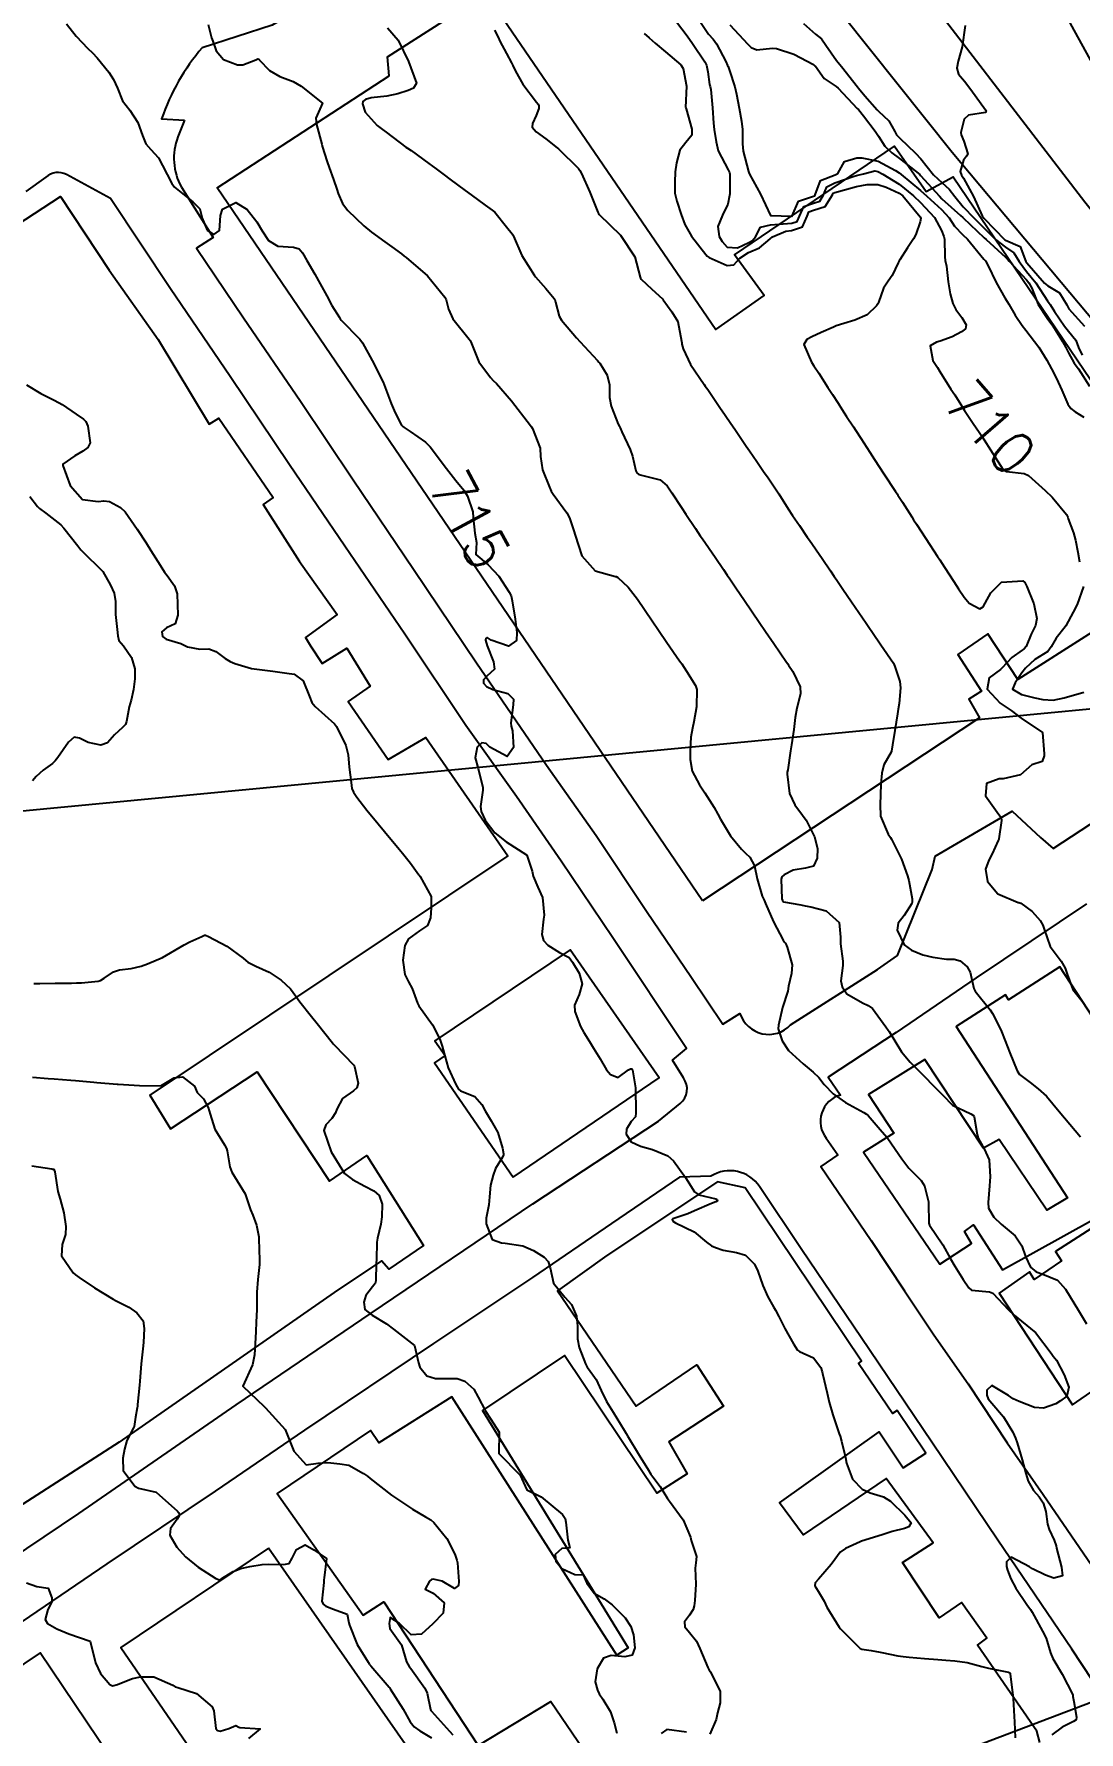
# Model space of a CAD drawing. Header units: metres. Extents: x 292545 to 299085, y 7450245 to 7463078.
# Drawn here: x 297988.4 to 298086, y 7451739.2 to 7451897.9 of the extents above; entities that cross this region are included whole.
import ezdxf
from ezdxf.enums import TextEntityAlignment as Align

# ---------------------------------------------------------------- set-up
doc = ezdxf.new("R2010")
doc.units = ezdxf.units.M
doc.linetypes.add('CONTINUO', pattern=[0])
for name, color, linetype in [('Cotas', 45, 'Continuous'), ('Curvas de Nivel 1m', 11, 'Continuous'), ('Curvas de Nivel 5m', 15, 'Continuous'), ('Edificações', 30, 'Continuous'), ('TEXTO', 45, 'Continuous'), ('Vias Primárias', 230, 'Continuous')]:
    doc.layers.add(name, color=color, linetype=linetype)
doc.styles.add('Style-STANDARD', font='STANDARD.shx')

msp = doc.modelspace()

# ---------------------------------------------------------------- linework, layer by layer
at = {"layer": 'Curvas de Nivel 1m', "flags": 128}
for points, elevation in [([(298004.65, 7451898.8), (298004.94, 7451897.56), (298005.06, 7451897.23), (298005.38, 7451896.35), (298006.07, 7451895.54), (298007.37, 7451895.02), (298007.87, 7451895.02), (298009.08, 7451895.51), (298009.28, 7451895.6), (298009.36, 7451895.56), (298009.42, 7451895.51), (298010.37, 7451894.51), (298011.35, 7451893.93), (298012.57, 7451893.47), (298013.34, 7451893.05), (298015.32, 7451891.44), (298014.71, 7451890.04), (298014.77, 7451889.45), (298015.27, 7451887.61), (298015.3, 7451887.47), (298015.31, 7451887.44), (298015.77, 7451885.95), (298015.96, 7451885.43), (298016.36, 7451884.3), (298016.66, 7451883.42), (298016.8, 7451883), (298017.21, 7451882.06), (298017.68, 7451881.41), (298019.18, 7451879.97), (298019.9, 7451879.38), (298021.16, 7451878.47), (298021.81, 7451878.01), (298022.72, 7451877.35), (298022.97, 7451877.16), (298023.15, 7451877.02), (298025.13, 7451875.32), (298026.76, 7451873.3), (298026.88, 7451873.07), (298027.09, 7451872.19), (298027.5, 7451871.29), (298029.05, 7451869.38), (298029.13, 7451869.27), (298029.18, 7451869.14), (298029.93, 7451867.26), (298031.02, 7451865.79), (298031.29, 7451865.52), (298031.58, 7451865.24), (298032.99, 7451863.61), (298033.31, 7451863.22), (298034.47, 7451861.71), (298034.86, 7451861.2), (298034.96, 7451861.03), (298035.66, 7451859.19), (298035.71, 7451858.41), (298035.88, 7451857.19), (298036.53, 7451855.55), (298036.7, 7451855.18), (298036.89, 7451854.91), (298038.17, 7451853.16), (298038.4, 7451852.7), (298038.85, 7451851.37), (298038.91, 7451851.15), (298038.93, 7451851.06), (298039.57, 7451849.14), (298040.8, 7451847.75), (298042.7, 7451847.21), (298042.79, 7451847.19), (298042.92, 7451847.11), (298043.89, 7451846.2), (298044.77, 7451845.08), (298046.14, 7451843.07), (298046.73, 7451842.2), (298047.52, 7451841.05), (298048.71, 7451839.33), (298048.82, 7451839.16), (298048.9, 7451839.04), (298049.36, 7451838.36), (298050.2, 7451837.02), (298050.31, 7451836.65), (298050.28, 7451835.02), (298050.03, 7451833.62), (298049.9, 7451833.02), (298049.77, 7451832.18), (298049.7, 7451831.02), (298049.68, 7451830.11), (298049.87, 7451829.02), (298050.56, 7451827.74), (298051.07, 7451827), (298051.93, 7451825.61), (298052.29, 7451824.99), (298052.53, 7451824.53), (298053.46, 7451822.98), (298054.49, 7451821.73), (298054.86, 7451821.34), (298055.26, 7451820.96), (298055.7, 7451820.17), (298055.95, 7451818.95), (298056.44, 7451817.32), (298056.6, 7451816.94), (298056.73, 7451816.64), (298057.48, 7451814.93), (298058.4, 7451813.2), (298058.51, 7451813.04), (298058.6, 7451812.92), (298058.75, 7451812.55), (298059.24, 7451810.91), (298059.18, 7451810.09), (298058.9, 7451808.91), (298058.81, 7451808.44), (298058.31, 7451806.92), (298057.94, 7451805.28), (298057.91, 7451804.92), (298058.28, 7451803.8), (298058.89, 7451802.91), (298060.25, 7451801.65), (298061.2, 7451800.89), (298061.73, 7451800.37), (298062.23, 7451799.74), (298063.05, 7451798.86), (298064.21, 7451798.03), (298065.93, 7451797.1), (298066.19, 7451796.94), (298066.34, 7451796.82), (298067.45, 7451795.53), (298068.07, 7451794.8), (298068.12, 7451794.75), (298068.17, 7451794.68), (298069.47, 7451792.79), (298070.14, 7451791.92), (298071.29, 7451790.76), (298071.61, 7451790.25), (298071.97, 7451788.75), (298071.98, 7451788.63), (298072, 7451786.75), (298072.08, 7451786.57), (298073.31, 7451784.74), (298074.04, 7451783.44), (298074.45, 7451782.73), (298075.22, 7451781.51), (298075.74, 7451780.71), (298076, 7451780.5), (298077.67, 7451780.35), (298078, 7451780.21), (298079.45, 7451778.67), (298079.98, 7451778.15), (298081.84, 7451776.64), (298081.96, 7451776.53), (298083.43, 7451774.62), (298083.64, 7451774.33), (298083.93, 7451773.95), (298084.64, 7451772.6), (298085.08, 7451771.42), (298084.89, 7451770.6), (298084.32, 7451770.16), (298083.88, 7451769.87), (298082.71, 7451769.46), (298081.87, 7451769.55), (298080.44, 7451770.09), (298079.88, 7451770.34), (298079.44, 7451770.66), (298077.9, 7451771.59), (298077.43, 7451771.15), (298077.42, 7451770.69), (298077.54, 7451770.35), (298077.88, 7451769.94), (298078.98, 7451768.67), (298079.85, 7451767.24), (298080.12, 7451766.66), (298080.26, 7451766.23), (298080.72, 7451764.65), (298081.07, 7451763.37), (298081.3, 7451762.64), (298081.78, 7451761.79), (298082.32, 7451761.18), (298082.7, 7451760.63), (298082.94, 7451759.81), (298083.11, 7451758.62), (298083.25, 7451758.13), (298083.73, 7451757.14), (298083.9, 7451756.61), (298083.95, 7451756.38), (298084.41, 7451754.6), (298084.5, 7451753.79), (298083.68, 7451753.57), (298082.92, 7451753.86), (298081.69, 7451754.47), (298081.4, 7451754.64), (298079.71, 7451755.54), (298079.25, 7451755.11), (298079.27, 7451754.67), (298079.36, 7451754.34), (298079.68, 7451753.52), (298080.14, 7451752.66), (298081.18, 7451751.12), (298081.52, 7451750.64), (298081.65, 7451750.41), (298082.64, 7451748.62), (298082.97, 7451747.98), (298083.38, 7451746.61), (298083.59, 7451746.06), (298084.48, 7451744.6), (298085.46, 7451742.69), (298085.47, 7451742.59), (298085.48, 7451742.52), (298085.55, 7451742.07), (298085.8, 7451740.59), (298085.77, 7451740.35), (298085.53, 7451740.19), (298084.47, 7451739.65), (298083.51, 7451738.94)], 714), ([(298021.4, 7451898.5), (298022.39, 7451897.35), (298023.36, 7451895.34), (298024.1, 7451893.33), (298023.83, 7451892.85), (298023.34, 7451892.63), (298022.37, 7451892.32), (298021.33, 7451892.11), (298019.87, 7451891.93), (298019.33, 7451891.78), (298019.11, 7451891.61), (298019.06, 7451891.39), (298019.31, 7451890.6), (298020.43, 7451889.37), (298020.92, 7451889), (298021.29, 7451888.73), (298023.13, 7451887.34), (298023.27, 7451887.24), (298023.6, 7451887.01), (298025.25, 7451885.82), (298025.95, 7451885.31), (298026.69, 7451884.75), (298027.23, 7451884.34), (298028.66, 7451883.28), (298029.22, 7451882.87), (298030.54, 7451881.92), (298031.2, 7451881.45), (298031.32, 7451881.36), (298031.43, 7451881.25), (298032.54, 7451879.88), (298033.06, 7451879.22), (298033.11, 7451879.15), (298033.17, 7451879), (298033.97, 7451877.21), (298035.13, 7451875.34), (298035.24, 7451875.2), (298036.19, 7451874.12), (298036.99, 7451873.18), (298037.03, 7451873.11), (298037.1, 7451872.85), (298037.46, 7451871.55), (298037.66, 7451871.17), (298039.06, 7451869.52), (298039.4, 7451869.15), (298041.04, 7451867.39), (298041.16, 7451867.25), (298041.26, 7451867.13), (298041.93, 7451866.03), (298042.14, 7451865.11), (298042.16, 7451863.95), (298042.3, 7451863.12), (298042.97, 7451861.44), (298043.09, 7451861.23), (298043.16, 7451861.11), (298043.32, 7451860.74), (298044.08, 7451859.09), (298044.3, 7451858.46), (298044.63, 7451857.08), (298044.71, 7451856.88), (298044.91, 7451856.73), (298045.38, 7451856.6), (298046.9, 7451856.24), (298047.54, 7451855.69), (298047.98, 7451855.04), (298048.87, 7451853.65), (298049.28, 7451853.03), (298050.18, 7451851.68), (298050.64, 7451851.01), (298050.84, 7451850.72), (298052.02, 7451849), (298052.8, 7451847.85), (298053.15, 7451847.34), (298053.4, 7451846.98), (298053.96, 7451846.15), (298054.77, 7451844.96), (298056.14, 7451842.95), (298056.73, 7451842.08), (298057.52, 7451840.93), (298058.71, 7451839.21), (298058.82, 7451839.04), (298058.9, 7451838.92), (298059.28, 7451838.33), (298059.98, 7451836.9), (298060.01, 7451836.24), (298059.68, 7451834.9), (298059.52, 7451834.03), (298059.37, 7451832.91), (298059.17, 7451831.47), (298059.08, 7451830.91), (298058.81, 7451829.14), (298058.77, 7451828.92), (298058.77, 7451828.73), (298058.99, 7451826.91), (298059.48, 7451825.85), (298060.21, 7451824.89), (298060.53, 7451824.44), (298061.31, 7451822.88), (298061.6, 7451821.77), (298061.58, 7451820.88), (298061.21, 7451820.14), (298060.47, 7451819.94), (298059.32, 7451819.76), (298058.47, 7451819.33), (298058.25, 7451819.14), (298058.19, 7451818.92), (298058.27, 7451817.09), (298058.32, 7451816.92), (298058.43, 7451816.81), (298060.05, 7451816.51), (298060.43, 7451816.43), (298060.98, 7451816.33), (298062.42, 7451815.95), (298063.62, 7451814.86), (298063.76, 7451813.49), (298063.76, 7451812.86), (298063.96, 7451811.26), (298063.95, 7451810.85), (298063.78, 7451809.42), (298063.91, 7451808.85), (298064.33, 7451808.2), (298065.8, 7451807.35), (298066.32, 7451807.12), (298066.75, 7451806.82), (298067.99, 7451805.11), (298068.21, 7451804.8), (298068.29, 7451804.67), (298069.46, 7451802.79), (298070.26, 7451801.82), (298071.33, 7451800.76), (298071.78, 7451800.3), (298072.23, 7451799.83), (298073.3, 7451798.74), (298074.21, 7451797.78), (298075.92, 7451796.99), (298076.19, 7451796.83), (298076.25, 7451796.71), (298076.53, 7451795.05), (298076.63, 7451794.7), (298077.18, 7451793.72), (298077.64, 7451792.69), (298077.74, 7451791.08), (298077.71, 7451790.69), (298077.68, 7451790.25), (298077.55, 7451788.69), (298077.59, 7451788.18), (298078.08, 7451787.31), (298078.77, 7451786.67), (298080.06, 7451785.58), (298080.7, 7451784.65), (298081.04, 7451783.65), (298081.5, 7451782.65), (298082.03, 7451782.21), (298082.66, 7451781.99), (298084.02, 7451781.44), (298084.78, 7451780.6), (298085.98, 7451778.59), (298086.75, 7451777.36)], 713), ([(298031.4, 7451898.28), (298031.75, 7451897.6), (298031.91, 7451897.24), (298032.53, 7451896.08), (298033, 7451895.23), (298033.11, 7451894.97), (298033.36, 7451894.43), (298034.05, 7451893.21), (298035.33, 7451891.53), (298035.48, 7451891.35), (298035.56, 7451891.2), (298035.56, 7451890.95), (298035.31, 7451890.3), (298034.95, 7451889.55), (298034.92, 7451889.2), (298035.29, 7451888.78), (298036.19, 7451888.1), (298037.27, 7451887.28), (298037.4, 7451887.17), (298039.25, 7451885.35), (298039.38, 7451885.15), (298039.53, 7451884.86), (298040.33, 7451883.14), (298041.07, 7451881.27), (298041.13, 7451881.13), (298041.2, 7451881.03), (298043.17, 7451879.1), (298044.51, 7451877.09), (298045.03, 7451875.17), (298045.06, 7451875.08), (298045.12, 7451874.99), (298046.11, 7451874.07), (298047.1, 7451873.15), (298047.15, 7451873.1), (298047.17, 7451873.06), (298047.97, 7451871.93), (298048.54, 7451871.04), (298048.89, 7451869.2), (298048.91, 7451869.03), (298048.93, 7451868.91), (298049.05, 7451868.5), (298049.74, 7451867.02), (298051.01, 7451865.15), (298051.11, 7451865.01), (298051.34, 7451864.67), (298052.48, 7451862.99), (298052.98, 7451862.27), (298053.5, 7451861.51), (298053.86, 7451860.98), (298054.94, 7451859.39), (298055.24, 7451858.96), (298055.92, 7451857.95), (298056.61, 7451856.94), (298056.91, 7451856.51), (298057.97, 7451854.93), (298058.87, 7451853.53), (298059.27, 7451852.91), (298059.91, 7451851.96), (298060.64, 7451850.89), (298060.84, 7451850.6), (298062.02, 7451848.88), (298062.8, 7451847.73), (298063.15, 7451847.22), (298063.4, 7451846.86), (298063.96, 7451846.03), (298064.77, 7451844.84), (298066.14, 7451842.83), (298066.39, 7451842.47), (298066.73, 7451841.96), (298067.52, 7451840.81), (298068.7, 7451839.09), (298068.84, 7451838.8), (298069.28, 7451837.4), (298069.35, 7451836.79), (298069.22, 7451835.35), (298069.13, 7451834.79), (298069.06, 7451834.38), (298068.82, 7451832.8), (298068.61, 7451831.46), (298068.52, 7451830.88), (298068.49, 7451830.8), (298067.81, 7451829.59), (298067.62, 7451828.81), (298067.53, 7451827.84), (298067.5, 7451826.81), (298067.46, 7451825.9), (298067.48, 7451824.81), (298068.2, 7451823.11), (298068.41, 7451822.8), (298068.5, 7451822.67), (298069.44, 7451820.79), (298070.02, 7451819.23), (298070.12, 7451818.78), (298070.44, 7451817.07), (298070.46, 7451816.78), (298070.43, 7451816.64), (298069.69, 7451815.52), (298069.15, 7451814.79), (298069.05, 7451814.15), (298069.71, 7451812.79), (298070.38, 7451812.27), (298071.45, 7451811.84), (298072.37, 7451811.63), (298073.65, 7451811.45), (298074.37, 7451811.44), (298074.92, 7451811.27), (298075.6, 7451810.71), (298075.88, 7451810.22), (298076.21, 7451808.7), (298076.34, 7451808.44), (298077.74, 7451806.69), (298077.97, 7451806.35), (298078.3, 7451805.72), (298078.79, 7451804.68), (298079.15, 7451803.81), (298079.59, 7451802.67), (298080.25, 7451801), (298080.47, 7451800.66), (298081.49, 7451799.9), (298082.23, 7451799.31), (298082.99, 7451798.62), (298084.2, 7451797.21), (298084.69, 7451796.6), (298086.18, 7451794.83)], 712), ([(298045.4, 7451897.97), (298045.86, 7451897.54), (298046.41, 7451897.06), (298047.38, 7451896.24), (298048.82, 7451895.04), (298049.03, 7451894.7), (298049.34, 7451893.03), (298049.27, 7451891.03), (298049.28, 7451891), (298049.31, 7451890.92), (298049.86, 7451889.02), (298049.84, 7451888.47), (298049.28, 7451887.77), (298048.72, 7451887.04), (298048.42, 7451885.88), (298048.3, 7451885.04), (298048.25, 7451884.06), (298048.27, 7451883.04), (298048.45, 7451882.28), (298048.85, 7451881.04), (298049.19, 7451880.12), (298049.82, 7451879.02), (298051.16, 7451877.3), (298051.29, 7451877.14), (298051.47, 7451877.01), (298053.14, 7451876.28), (298053.78, 7451876.34), (298054.35, 7451876.97), (298055.16, 7451877.5), (298056.18, 7451877.93), (298057.17, 7451878.76), (298057.38, 7451878.94), (298058.63, 7451879.47), (298059.18, 7451879.55), (298060.19, 7451879.9), (298060.62, 7451880.9), (298060.8, 7451881.3), (298061.21, 7451881.44), (298062.31, 7451881.78), (298062.99, 7451882.87), (298063.07, 7451883.02), (298063.23, 7451883.1), (298063.56, 7451883.2), (298065.23, 7451883.66), (298066.23, 7451883.83), (298067.23, 7451883.83), (298068.01, 7451883.59), (298069.23, 7451883.04), (298069.56, 7451882.79), (298071.19, 7451880.83), (298071.24, 7451880.77), (298071.27, 7451880.7), (298071.19, 7451880.34), (298070.78, 7451879.17), (298070.57, 7451878.78), (298070.02, 7451877.93), (298069.28, 7451876.79), (298069.23, 7451876.71), (298069.15, 7451876.51), (298068.58, 7451875.35), (298068.2, 7451874.81), (298067.78, 7451874.15), (298067.3, 7451872.82), (298067.24, 7451872.68), (298067.1, 7451872.49), (298066.25, 7451871.67), (298065.09, 7451871.15), (298064.05, 7451870.86), (298063.33, 7451870.62), (298063.08, 7451870.52), (298061.93, 7451870.02), (298061.06, 7451869.6), (298060.61, 7451869.35), (298060.31, 7451868.9), (298061.04, 7451867.24), (298061.26, 7451866.89), (298061.71, 7451866.2), (298062.56, 7451864.87), (298063, 7451864.21), (298063.53, 7451863.4), (298063.87, 7451862.86), (298064.3, 7451862.17), (298064.97, 7451861.18), (298065.19, 7451860.84), (298065.64, 7451860.15), (298066.49, 7451858.82), (298066.93, 7451858.15), (298067.8, 7451856.81), (298068.9, 7451855.14), (298069.03, 7451854.93), (298069.12, 7451854.8), (298069.54, 7451854.14), (298070.4, 7451852.78), (298070.58, 7451852.5), (298070.86, 7451852.1), (298071.73, 7451850.76), (298072.82, 7451849.08), (298073.04, 7451848.75), (298073.46, 7451848.09), (298074.33, 7451846.73), (298074.79, 7451846.06), (298075.32, 7451845.26), (298075.79, 7451844.71), (298076.77, 7451844.19), (298077.08, 7451844.38), (298077.26, 7451844.7), (298077.8, 7451845.67), (298078.79, 7451846.68), (298080.79, 7451846.81), (298080.98, 7451846.65), (298081.17, 7451846.26), (298081.82, 7451844.64), (298082.11, 7451843.28), (298081.99, 7451842.64), (298081.58, 7451841.8), (298081.09, 7451840.65), (298080.92, 7451840.45), (298080.72, 7451840.31), (298079.75, 7451839.63), (298078.85, 7451838.68), (298078.78, 7451838.59), (298078.69, 7451838.52), (298077.65, 7451837.72), (298077.47, 7451836.69), (298078.66, 7451835.37), (298079.69, 7451834.67), (298080.64, 7451833.96), (298082.62, 7451832.63), (298082.79, 7451830.63), (298082.78, 7451830.45), (298082.59, 7451829.9), (298081.63, 7451829.6), (298080.57, 7451828.66), (298078.96, 7451828.29), (298078.58, 7451828.29), (298077.39, 7451827.87), (298077.31, 7451826.69), (298078.54, 7451824.96), (298078.76, 7451824.68), (298078.8, 7451824.41), (298078.55, 7451822.68), (298078.54, 7451822.64), (298078.5, 7451822.53), (298077.91, 7451821.27), (298077.62, 7451820.69), (298077.31, 7451819.85), (298077.49, 7451818.69), (298078.45, 7451817.56), (298080.35, 7451816.75), (298080.43, 7451816.73), (298080.59, 7451816.66), (298081.67, 7451815.89), (298082.42, 7451815.06), (298082.67, 7451814.63), (298082.78, 7451814.25), (298083.35, 7451812.62), (298084.37, 7451811.25), (298084.76, 7451810.61), (298084.92, 7451810.04), (298085.47, 7451808.6), (298086.33, 7451807.51)], 711), ([(298050.66, 7451899.02), (298051.4, 7451897.91), (298051.83, 7451897.44), (298052.17, 7451897), (298053.02, 7451895.34), (298053.19, 7451894.98), (298053.24, 7451894.86), (298053.36, 7451894.49), (298053.87, 7451892.97), (298054.01, 7451892.3), (298054.27, 7451890.97), (298054.5, 7451889.77), (298054.59, 7451888.97), (298054.59, 7451887.66), (298054.64, 7451886.97), (298055.15, 7451885.05), (298055.18, 7451884.96), (298055.24, 7451884.8), (298056.27, 7451882.95), (298057.2, 7451880.94), (298059.2, 7451880.88), (298059.22, 7451880.89), (298059.23, 7451880.91), (298059.82, 7451882.3), (298061.22, 7451882.76), (298061.33, 7451882.78), (298061.38, 7451882.89), (298061.89, 7451884.23), (298063.24, 7451884.74), (298063.51, 7451884.87), (298064.12, 7451886), (298065.27, 7451886.35), (298065.75, 7451886.35), (298067.26, 7451886.03), (298068.88, 7451885.16), (298069.24, 7451884.92), (298069.42, 7451884.79), (298071.23, 7451883.29), (298071.81, 7451882.76), (298073.2, 7451881.51), (298073.89, 7451880.74), (298074.41, 7451879.96), (298075.18, 7451879.14), (298075.62, 7451878.72), (298077.15, 7451876.87), (298077.29, 7451876.7), (298077.53, 7451876.32), (298078.31, 7451874.69), (298079.11, 7451873.25), (298079.33, 7451872.9), (298079.47, 7451872.67), (298080.06, 7451871.64), (298080.72, 7451870.66), (298081.08, 7451870.22), (298082.3, 7451868.64), (298083.04, 7451867.44), (298083.47, 7451866.63), (298083.94, 7451865.7), (298084.45, 7451864.62), (298084.99, 7451863.31), (298085.28, 7451862.9), (298085.67, 7451862.6), (298086.48, 7451862.09)], 709), ([(298053.41, 7451898.77), (298055.08, 7451896.96), (298055.39, 7451896.66), (298055.92, 7451896.42), (298057.39, 7451896.59), (298057.75, 7451896.57), (298059.38, 7451896.03), (298061.21, 7451895.05), (298061.36, 7451894.94), (298061.4, 7451894.89), (298062.23, 7451893.75), (298063.34, 7451893), (298063.52, 7451892.86), (298065.31, 7451890.96), (298065.42, 7451890.84), (298065.89, 7451890.25), (298066.99, 7451888.82), (298067.29, 7451888.37), (298067.9, 7451887.44), (298068.55, 7451886.8), (298069.26, 7451886.26), (298071.16, 7451884.77), (298071.24, 7451884.69), (298072.99, 7451882.75), (298073.22, 7451882.52), (298074.96, 7451880.96), (298075.19, 7451880.75), (298075.22, 7451880.72), (298077.17, 7451878.87), (298077.35, 7451878.7), (298079.16, 7451877.04), (298079.35, 7451876.87), (298079.52, 7451876.67), (298081.13, 7451874.94), (298081.36, 7451874.65), (298081.62, 7451874.15), (298082.21, 7451872.64), (298083.08, 7451871.34), (298083.61, 7451870.62), (298084.49, 7451869.18), (298084.8, 7451868.61), (298085.05, 7451868.1), (298085.59, 7451867.16), (298085.99, 7451866.6), (298087.01, 7451865)], 708), ([(298060.3, 7451898.9), (298061.4, 7451897.91), (298061.97, 7451897.46), (298062.37, 7451896.88), (298063.37, 7451895.42), (298063.83, 7451894.86), (298065.34, 7451892.96), (298065.44, 7451892.84), (298066.02, 7451892.14), (298067.17, 7451890.82), (298067.31, 7451890.69), (298068.28, 7451889.79), (298068.82, 7451888.8), (298068.99, 7451888.5), (298069.29, 7451888.17), (298070.75, 7451886.78), (298071.26, 7451886.23), (298072.45, 7451884.76), (298073.24, 7451884), (298073.91, 7451883.42), (298074.42, 7451882.73), (298075.21, 7451881.77), (298076.24, 7451880.71), (298077.18, 7451879.75), (298078.24, 7451878.69), (298079.17, 7451878), (298079.95, 7451877.45), (298080.45, 7451876.66), (298081.14, 7451875.71), (298082.01, 7451874.64), (298083.11, 7451872.96), (298083.24, 7451872.76), (298083.34, 7451872.63), (298083.75, 7451871.96), (298084.69, 7451870.61), (298085.07, 7451870.14), (298085.74, 7451869.28), (298086, 7451868.6), (298086.34, 7451867.89)], 707), ([(298075.41, 7451898.72), (298075.11, 7451896.72), (298074.74, 7451895.36), (298074.62, 7451894.73), (298074.78, 7451894.15), (298075.35, 7451893.49), (298075.94, 7451892.71), (298077.31, 7451890.81), (298077.36, 7451890.7), (298077.31, 7451890.57), (298075.71, 7451890.31), (298075.31, 7451889.94), (298074.99, 7451888.72), (298075.04, 7451888.48), (298075.28, 7451887.9), (298075.64, 7451886.72), (298075.51, 7451886.48), (298075.26, 7451886.12), (298074.93, 7451885.05), (298075.06, 7451884.72), (298075.13, 7451884.61), (298075.24, 7451884.43), (298076.17, 7451882.71), (298076.98, 7451880.92), (298077.16, 7451880.7), (298077.19, 7451880.66), (298079.1, 7451878.68), (298079.17, 7451878.64), (298080.55, 7451878.04), (298081.08, 7451876.65), (298081.15, 7451876.51), (298082.83, 7451874.63), (298083.12, 7451874.38), (298084.23, 7451873.73), (298084.89, 7451872.6), (298085.1, 7451872.21), (298086.55, 7451870.59)], 706), ([(297987.65, 7451865.12), (297989, 7451864.32), (297989.38, 7451864.13), (297990.19, 7451863.73), (297990.71, 7451863.45), (297990.98, 7451863.29), (297992.31, 7451862.37), (297992.97, 7451861.92), (297993.2, 7451861.7), (297993.39, 7451861.26), (297993.6, 7451859.69), (297993.38, 7451859.25), (297992.93, 7451858.92), (297992.16, 7451858.47), (297991.06, 7451857.72), (297991.04, 7451857.59), (297991.73, 7451855.71), (297992.88, 7451854.4), (297994.35, 7451854.21), (297994.88, 7451854.29), (297995.42, 7451854.21), (297996.45, 7451853.66), (297996.87, 7451853.25), (297998.01, 7451851.64), (297998.83, 7451850.36), (297999.29, 7451849.63), (298000.14, 7451848.28), (298000.56, 7451847.61), (298000.79, 7451847.29), (298001.5, 7451846.32), (298001.73, 7451845.6), (298001.77, 7451844.6), (298001.81, 7451843.59), (298001.55, 7451842.79), (298000.74, 7451842.42), (298000.32, 7451842.02), (298000.36, 7451841.61), (298000.72, 7451841.36), (298002.07, 7451840.94), (298002.71, 7451840.62), (298003.87, 7451840.41), (298004.71, 7451840.44), (298005.35, 7451840.19), (298006.22, 7451839.54), (298006.7, 7451839.25), (298007.14, 7451839.08), (298008.69, 7451838.61), (298009.69, 7451838.49), (298010.69, 7451838.36), (298011.99, 7451838.16), (298012.68, 7451838.09), (298013.51, 7451837.45), (298014.12, 7451835.98), (298014.33, 7451835.44), (298014.65, 7451835.06), (298016.44, 7451833.42), (298016.63, 7451833.17), (298017.52, 7451831.41), (298017.72, 7451830.53), (298017.83, 7451829.4), (298018, 7451827.95), (298018.08, 7451827.4), (298018.22, 7451827.06), (298018.54, 7451826.59), (298019.48, 7451825.38), (298020.52, 7451824.1), (298021.13, 7451823.36), (298022.49, 7451821.72), (298022.79, 7451821.35), (298023.54, 7451820.4), (298024.33, 7451819.32), (298024.39, 7451819.25), (298024.46, 7451819.15), (298025.49, 7451817.31), (298025.49, 7451816.25), (298025.43, 7451815.31), (298025.13, 7451814.59), (298024.4, 7451814.08), (298023.38, 7451813.34), (298023.02, 7451812.71), (298022.85, 7451811.34), (298023.03, 7451810.02), (298023.36, 7451809.33), (298023.7, 7451808.7), (298024.2, 7451807.32), (298024.32, 7451807.09), (298025.62, 7451805.31), (298026.28, 7451803.97), (298026.51, 7451803.3), (298026.6, 7451802.96), (298027.08, 7451801.29), (298027.79, 7451799.72), (298028.04, 7451799.28), (298028.22, 7451799.12), (298029.55, 7451798.59), (298030.21, 7451797.84), (298030.52, 7451797.25), (298031.09, 7451796.34), (298031.71, 7451795.23), (298032.16, 7451793.76), (298032.23, 7451793.23), (298032.23, 7451793.15), (298032.15, 7451792.94), (298031.5, 7451791.87), (298031.28, 7451791.24), (298031.03, 7451790.33), (298030.95, 7451789.24), (298030.87, 7451788.47), (298030.62, 7451787.24), (298030.62, 7451786.7), (298031.2, 7451785.24), (298032.05, 7451784.94), (298032.39, 7451784.89), (298034.05, 7451784.63), (298035.06, 7451784.21), (298036.04, 7451783.59), (298036.41, 7451783.18), (298036.61, 7451782.59), (298036.92, 7451781.17), (298037.99, 7451779.86), (298038.61, 7451779.15), (298039.06, 7451778.06), (298039.15, 7451777.15), (298039.15, 7451775.94), (298039.31, 7451775.15), (298039.92, 7451773.62), (298040.08, 7451773.3), (298040.2, 7451773.14), (298040.92, 7451772.14), (298041.39, 7451771.12), (298041.88, 7451770.11), (298042.49, 7451769.1), (298043.52, 7451767.42), (298043.72, 7451767.09), (298043.84, 7451766.89), (298044.94, 7451765.08), (298045.8, 7451763.68), (298046.03, 7451763.3), (298046.2, 7451763.06), (298046.89, 7451762.16), (298047.59, 7451761.04), (298047.77, 7451760.79), (298049.03, 7451759.03), (298049.73, 7451757.4), (298049.8, 7451757.09), (298049.82, 7451757.02), (298050.29, 7451755.6), (298050.23, 7451755.01), (298050.17, 7451754.53), (298050.21, 7451753.01), (298050.14, 7451751.5), (298050.08, 7451751.01), (298049.99, 7451750.67), (298049.64, 7451750.13), (298049.16, 7451749.49), (298049.21, 7451749.02), (298049.62, 7451748.51), (298050.29, 7451747.69), (298050.6, 7451747.01), (298051.36, 7451745.23), (298051.47, 7451745), (298051.58, 7451744.83), (298052.51, 7451742.99), (298052.49, 7451741.93), (298052.26, 7451740.99), (298052.13, 7451740.38), (298051.53, 7451739)], 716), ([(297987.97, 7451854.67), (297988.69, 7451853.75), (297988.87, 7451853.57), (297989.47, 7451853.13), (297990.85, 7451852.02), (297991.14, 7451851.72), (297992.46, 7451850.07), (297992.74, 7451849.7), (297992.82, 7451849.61), (297994.79, 7451847.68), (297995.51, 7451846.4), (297995.86, 7451845.66), (297995.98, 7451844.88), (297995.98, 7451843.66), (297996.14, 7451842.25), (297996.18, 7451841.66), (297996.29, 7451841.23), (297996.71, 7451840.74), (297997.47, 7451839.64), (297997.77, 7451838.56), (297997.79, 7451837.64), (297997.66, 7451836.64), (297997.43, 7451835.64), (297997.26, 7451835.03), (297997, 7451833.65), (297996.9, 7451833.38), (297996.62, 7451833.09), (297995.88, 7451832.4), (297995.24, 7451831.67), (297994.6, 7451831.44), (297993.42, 7451831.69), (297992.61, 7451832.09), (297992.12, 7451832.2), (297991.59, 7451831.72), (297990.59, 7451830.3), (297990.35, 7451829.97), (297990.1, 7451829.73), (297989.21, 7451829.11), (297988.57, 7451828.51), (297988.22, 7451828.1)], 717), ([(297988.34, 7451809.18), (297988.9, 7451809.18), (297990.34, 7451809.21), (297991.85, 7451809.21), (297992.34, 7451809.22), (297992.8, 7451809.23), (297994.34, 7451809.38), (297994.57, 7451809.45), (297994.91, 7451809.67), (297995.78, 7451810.24), (297996.35, 7451810.43), (297997.44, 7451810.56), (297998.36, 7451810.77), (297998.98, 7451811.01), (298000.37, 7451811.61), (298002.38, 7451812.78), (298002.91, 7451813.05), (298004.06, 7451813.56), (298004.29, 7451813.67), (298004.39, 7451813.67), (298004.68, 7451813.56), (298006.38, 7451812.66), (298007.91, 7451811.52), (298008.16, 7451811.31), (298008.36, 7451811.16), (298009.08, 7451810.78), (298010.35, 7451810.22), (298011.47, 7451809.48), (298012.33, 7451808.66), (298012.84, 7451807.98), (298013.21, 7451807.46), (298014.3, 7451806.08), (298014.84, 7451805.43), (298016.27, 7451803.61), (298016.36, 7451803.5), (298016.43, 7451803.42), (298018.24, 7451801.54), (298018.33, 7451801.4), (298018.67, 7451799.84), (298018.52, 7451799.4), (298018.22, 7451799.13), (298017.21, 7451798.42), (298016.66, 7451797.42), (298016.54, 7451797.07), (298016.19, 7451796.55), (298015.65, 7451795.96), (298015.44, 7451795.43), (298016.15, 7451793.42), (298017.39, 7451791.41), (298018.12, 7451790.83), (298019.27, 7451790.23), (298020.11, 7451789.79), (298020.62, 7451789.36), (298020.9, 7451788.55), (298020.88, 7451787.36), (298020.77, 7451786.67), (298020.47, 7451785.37), (298020.42, 7451785), (298020.36, 7451783.37), (298020.35, 7451783.04), (298020.31, 7451781.37), (298020.25, 7451781.13), (298020, 7451780.81), (298019.38, 7451779.99), (298019.19, 7451779.38), (298019.28, 7451778.69), (298019.97, 7451778.18), (298021.3, 7451777.36), (298021.96, 7451776.85), (298023.94, 7451775.33), (298024.3, 7451773.71), (298024.43, 7451773.32), (298025.08, 7451772.49), (298025.9, 7451772.23), (298026.94, 7451772.26), (298027.9, 7451772.23), (298028.63, 7451772), (298029.46, 7451771.26), (298029.88, 7451770.5), (298030.52, 7451769.24), (298031.05, 7451768.44), (298031.84, 7451767.23), (298031.82, 7451765.23), (298033.79, 7451763.21), (298034.43, 7451761.85), (298035.77, 7451761.18), (298037.75, 7451759.52), (298038.02, 7451759.16), (298038.07, 7451758.82), (298038.25, 7451757.15), (298038.44, 7451756.43), (298037.71, 7451756.35), (298037.09, 7451755.78), (298037.14, 7451755.17), (298037.69, 7451754.49), (298038.91, 7451753.92), (298039.68, 7451753.88), (298040.05, 7451753.13), (298040.73, 7451752.19), (298041.66, 7451751.65), (298042.41, 7451751.1), (298043.63, 7451749.87), (298044.16, 7451749.08), (298044.4, 7451748.3), (298044.53, 7451747.08), (298044.28, 7451746.4), (298043.59, 7451746.23), (298042.32, 7451746.37), (298041.59, 7451746.1), (298040.99, 7451745.12), (298040.81, 7451743.88), (298041.02, 7451743.12), (298041.2, 7451742.77), (298041.54, 7451742.27), (298042.25, 7451741.1), (298042.58, 7451740.05), (298042.85, 7451739.1)], 717), ([(297988.23, 7451800.41), (297989.69, 7451800.28), (297990.23, 7451800.24), (297991.8, 7451800.13), (297992.23, 7451800.1), (297993.96, 7451799.95), (297994.23, 7451799.92), (297996.13, 7451799.76), (297996.22, 7451799.75), (297998.22, 7451799.63), (298000.22, 7451799.61), (298001.47, 7451800.36), (298002.24, 7451800.43), (298003.35, 7451799.57), (298003.61, 7451798.97), (298004.21, 7451798.37), (298004.64, 7451797.56), (298004.81, 7451796.94), (298005.26, 7451795.55), (298006.16, 7451794.07), (298006.35, 7451793.73), (298006.41, 7451793.54), (298006.65, 7451792.04), (298006.85, 7451791.53), (298008.1, 7451789.52), (298008.58, 7451788.01), (298008.8, 7451787.51), (298009.16, 7451786.59), (298009.36, 7451785.5), (298009.42, 7451784.12), (298009.44, 7451783.5), (298009.44, 7451782.91), (298009.29, 7451781.5), (298009.18, 7451780.32), (298009.18, 7451779.5), (298009.19, 7451778.71), (298009.14, 7451777.5), (298009.1, 7451776.65), (298009.03, 7451775.5), (298008.98, 7451774.45), (298008.79, 7451773.51), (298007.89, 7451771.52), (298009.86, 7451769.63), (298010.01, 7451769.49), (298011.84, 7451767.47), (298012.65, 7451765.46), (298013.8, 7451764.18), (298014.92, 7451764.32), (298015.81, 7451764.38), (298016.96, 7451764.26), (298017.8, 7451764.13), (298019.16, 7451763.38), (298019.52, 7451763.11), (298019.79, 7451762.91), (298021.77, 7451761.35), (298023.75, 7451760.02), (298024.96, 7451759.31), (298025.46, 7451759.03), (298025.74, 7451758.8), (298026.95, 7451757.29), (298027.71, 7451755.83), (298027.89, 7451755.28), (298027.94, 7451755.03), (298028.06, 7451753.28), (298028.04, 7451752.91), (298027.67, 7451752.63), (298026.5, 7451753.29), (298025.68, 7451753.5), (298025.52, 7451753.46), (298025.33, 7451753.31), (298024.93, 7451752.57), (298025.66, 7451752.19), (298026.7, 7451751.29), (298026.62, 7451750.32), (298025.63, 7451749.3), (298024.59, 7451748.34), (298023.62, 7451748.3), (298022.51, 7451749.34), (298021.64, 7451749.91), (298021.56, 7451749.35), (298021.63, 7451748.88), (298022.72, 7451747.34), (298023.17, 7451745.75), (298023.43, 7451745.33), (298023.58, 7451745.13), (298024.89, 7451743.31), (298025.1, 7451742.85), (298025.43, 7451741.3), (298025.46, 7451741.23), (298025.53, 7451741.16), (298027.2, 7451739.28), (298027.51, 7451738.95)], 718), ([(297988.14, 7451792.13), (297990.03, 7451791.83), (297990.13, 7451791.82), (297990.2, 7451791.8), (297990.25, 7451791.73), (297990.29, 7451791.57), (297990.6, 7451789.72), (297990.8, 7451789.02), (297991.16, 7451787.72), (297991.33, 7451786.46), (297991.29, 7451785.72), (297991, 7451784.77), (297990.94, 7451783.72), (297992.02, 7451782.12), (297992.24, 7451781.93), (297992.58, 7451781.7), (297994, 7451780.73), (297995.76, 7451779.66), (297995.98, 7451779.54), (297997.23, 7451778.9), (297997.97, 7451778.39), (297998.55, 7451777.62), (297998.65, 7451776.93), (297998.59, 7451775.62), (297998.54, 7451775.02), (297998.38, 7451773.63), (297998.26, 7451772), (297998.23, 7451771.63), (297998.04, 7451769.81), (297998.02, 7451769.64), (297998, 7451769.51), (297997.86, 7451768.62), (297997.71, 7451767.77), (297997.66, 7451767.64), (297997.03, 7451766.45), (297996.81, 7451765.65), (297996.66, 7451764.81), (297996.7, 7451763.65), (297997.78, 7451762.19), (297998.13, 7451761.99), (297999.77, 7451761.61), (298001.76, 7451759.85), (298001.88, 7451759.71), (298001.94, 7451759.59), (298001.94, 7451759.4), (298001.75, 7451759.09), (298001.11, 7451758.22), (298001.07, 7451757.6), (298001.71, 7451756.47), (298002.52, 7451755.58), (298003.69, 7451754.61), (298005.36, 7451753.54), (298005.59, 7451753.46), (298005.67, 7451753.44), (298005.77, 7451753.44), (298005.93, 7451753.54), (298006.99, 7451754.22), (298007.69, 7451754.5), (298008.53, 7451754.67), (298009.69, 7451754.85), (298010.28, 7451754.9), (298011.69, 7451754.85), (298012.21, 7451754.95), (298012.48, 7451755.46), (298012.91, 7451756.26), (298013.72, 7451756.7), (298014.5, 7451756.22), (298015.7, 7451755.42), (298015.47, 7451753.63), (298015.45, 7451753.42), (298015.44, 7451753.19), (298015.27, 7451751.43), (298015.39, 7451751.16), (298015.65, 7451750.98), (298016.36, 7451750.7), (298017.64, 7451750.22), (298017.79, 7451749.4), (298017.84, 7451749.19), (298018.57, 7451747.39), (298019.59, 7451745.74), (298019.73, 7451745.52), (298019.84, 7451745.38), (298021.55, 7451743.39), (298021.58, 7451743.35), (298021.65, 7451743.25), (298022.86, 7451741.34), (298023.52, 7451740.14), (298023.89, 7451739.7), (298024.42, 7451739.32), (298025.5, 7451738.66)], 719), ([(298049.34, 7451739.18), (298047.52, 7451739.45), (298046.99, 7451739.05)], 716)]:
    msp.add_lwpolyline(points, dxfattribs=dict(at, elevation=elevation))
at = {"layer": 'Curvas de Nivel 5m', "flags": 128}
for points, elevation in [([(297991.4, 7451898.86), (297992.31, 7451897.71), (297993.38, 7451896.57), (297993.83, 7451896.14), (297994.27, 7451895.69), (297995.35, 7451894.34), (297995.79, 7451893.67), (297996.16, 7451892.84), (297996.62, 7451891.66), (297997.31, 7451890.78), (297998.05, 7451889.64), (297998.5, 7451888.42), (297998.82, 7451887.63), (297999.27, 7451887.13), (297999.98, 7451886.34), (298000.36, 7451885.61), (298001.23, 7451883.94), (298001.5, 7451883.6), (298003.21, 7451882.22), (298003.85, 7451881.57), (298004.07, 7451880.69), (298004.55, 7451879.57), (298005.17, 7451879.17), (298005.69, 7451879.55), (298005.8, 7451880.95), (298005.97, 7451881.55), (298007.21, 7451882.17), (298008.29, 7451881.52), (298009.19, 7451880.35), (298009.7, 7451879.5), (298010.27, 7451878.6), (298011.16, 7451878.09), (298012.63, 7451878), (298013.16, 7451877.84), (298013.46, 7451877.46), (298013.86, 7451876.74), (298014.61, 7451875.45), (298015.12, 7451874.57), (298015.72, 7451873.43), (298016.21, 7451872.54), (298016.9, 7451871.41), (298016.97, 7451871.3), (298017.08, 7451871.16), (298018.8, 7451869.39), (298019.05, 7451869.05), (298019.97, 7451867.38), (298021.01, 7451865.37), (298021.76, 7451863.36), (298022.11, 7451862.49), (298022.7, 7451861.34), (298022.82, 7451861.21), (298022.96, 7451861.12), (298023.52, 7451860.77), (298024.95, 7451859.77), (298025.39, 7451859.32), (298026.91, 7451857.3), (298027.79, 7451856.18), (298028.53, 7451855.28), (298028.88, 7451854.72), (298029.39, 7451853.26), (298029.4, 7451852.72), (298029.55, 7451851.26), (298029.71, 7451850.38), (298029.67, 7451849.26), (298030.81, 7451848.29), (298031.82, 7451847.24), (298032.78, 7451845.73), (298032.95, 7451845.4), (298033, 7451845.23), (298033.06, 7451844.93), (298033.34, 7451843.22), (298033.49, 7451841.98), (298033.45, 7451841.22), (298032.72, 7451840.69), (298031.1, 7451841.25), (298030.73, 7451841.5), (298030.58, 7451841.4), (298030.55, 7451841.25), (298030.72, 7451840.73), (298031.3, 7451839.24), (298031.39, 7451838.54), (298030.68, 7451837.9), (298030.38, 7451837.55), (298030.38, 7451837.25), (298030.67, 7451836.92), (298031.26, 7451836.65), (298032.66, 7451836.27), (298033.17, 7451835.74), (298033.15, 7451835.22), (298032.93, 7451833.52), (298032.95, 7451833.23), (298033.08, 7451832.77), (298033.18, 7451831.22), (298032.59, 7451830.37), (298030.97, 7451831.25), (298030.61, 7451831.59), (298030.22, 7451831.65), (298029.77, 7451831.26), (298029.59, 7451830.27), (298029.89, 7451829.26), (298030.32, 7451827.49), (298030.31, 7451827.25), (298030.09, 7451825.7), (298030.16, 7451825.25), (298030.52, 7451824.44), (298031.44, 7451823.24), (298032.5, 7451822.4), (298034.41, 7451821.2), (298034.44, 7451821.16), (298034.48, 7451820.98), (298034.92, 7451819.65), (298035.01, 7451819.19), (298035.47, 7451818.17), (298035.9, 7451817.19), (298036.06, 7451815.54), (298035.99, 7451815.18), (298035.83, 7451813.75), (298035.97, 7451813.18), (298036.39, 7451812.74), (298037.49, 7451812.06), (298038.37, 7451811.6), (298038.71, 7451811.15), (298039.32, 7451810.12), (298039.6, 7451809.14), (298039.32, 7451808.13), (298038.89, 7451807.15), (298038.92, 7451806.54), (298039.44, 7451805.14), (298039.74, 7451804.59), (298040.28, 7451803.75), (298040.67, 7451803.13), (298041.27, 7451802.11), (298041.86, 7451801.11), (298042.24, 7451800.66), (298042.96, 7451800.38), (298043.94, 7451801.09), (298044.13, 7451801.2), (298044.24, 7451801.19), (298044.3, 7451801.09), (298044.57, 7451799.42), (298044.59, 7451799.08), (298044.6, 7451797.48), (298044.63, 7451797.08), (298044.58, 7451796.7), (298044.19, 7451796.28), (298043.73, 7451795.55), (298043.71, 7451795.09), (298044.17, 7451794.36), (298045.04, 7451793.95), (298046.16, 7451793.66), (298047.61, 7451793.05), (298048.15, 7451792.59), (298049.26, 7451791.03), (298050.11, 7451789.7), (298050.5, 7451789.4), (298052.1, 7451789.05), (298052.22, 7451788.99), (298052.24, 7451788.85), (298052.1, 7451788.75), (298051.7, 7451788.6), (298050.09, 7451787.92), (298049.47, 7451787.65), (298048.08, 7451787.17), (298048.02, 7451787.1), (298048.03, 7451787.04), (298048.08, 7451786.95), (298048.31, 7451786.8), (298050.07, 7451785.95), (298051.23, 7451785), (298051.7, 7451784.64), (298052.05, 7451784.48), (298052.78, 7451784.25), (298054.04, 7451784.02), (298054.86, 7451783.78), (298055.72, 7451782.94), (298056.02, 7451782.27), (298056.48, 7451780.94), (298056.94, 7451779.89), (298057.48, 7451778.93), (298057.67, 7451778.62), (298057.97, 7451778.05), (298058.55, 7451776.91), (298059.36, 7451775.49), (298059.74, 7451774.9), (298059.93, 7451774.76), (298061.22, 7451774.18), (298061.92, 7451773.26), (298062.03, 7451772.87), (298062.06, 7451772.72), (298062.5, 7451770.86), (298062.7, 7451770.04), (298063.03, 7451768.86), (298063.63, 7451767.06), (298063.71, 7451766.85), (298063.84, 7451766.39), (298064.2, 7451764.85), (298064.31, 7451764.34), (298064.87, 7451762.84), (298065.78, 7451761.9), (298066.52, 7451761.56), (298067.78, 7451761.17), (298068.42, 7451760.79), (298069.75, 7451759.47), (298070.36, 7451758.77), (298070.15, 7451758.37), (298069.74, 7451758.22), (298068.59, 7451757.93), (298067.73, 7451757.68), (298066.02, 7451757.12), (298065.72, 7451757.03), (298065.58, 7451756.98), (298065.23, 7451756.83), (298064.2, 7451756.36), (298063.71, 7451756), (298063.22, 7451755.34), (298062.88, 7451754.86), (298061.68, 7451753.48), (298061.39, 7451753.16), (298061.35, 7451752.88), (298061.67, 7451752.37), (298062.23, 7451751.44), (298062.48, 7451750.87), (298063.62, 7451748.99), (298063.74, 7451748.85), (298065.6, 7451747.02), (298065.73, 7451746.95), (298066.6, 7451746.82), (298067.47, 7451746.67), (298067.6, 7451746.65), (298069.12, 7451746.31), (298069.6, 7451746.25), (298070.17, 7451746.2), (298071.6, 7451746.09), (298072.84, 7451745.99), (298073.59, 7451745.93), (298074.45, 7451745.87), (298075.59, 7451745.69), (298076.95, 7451745.33), (298077.58, 7451745.17), (298079.44, 7451744.8), (298079.57, 7451744.72), (298079.61, 7451744.66), (298079.62, 7451744.61), (298079.85, 7451742.66), (298079.88, 7451742.33), (298079.99, 7451740.66), (298080.01, 7451740.17), (298080.06, 7451738.65)], 715), ([(298048.41, 7451899.04), (298049.4, 7451897.74), (298049.9, 7451897.02), (298051.07, 7451895.31), (298051.22, 7451895.01), (298051.36, 7451894.39), (298051.51, 7451893.18), (298051.55, 7451893.01), (298051.62, 7451892.73), (298051.78, 7451891), (298051.86, 7451889.57), (298051.94, 7451889), (298052.11, 7451887.83), (298052.32, 7451886.99), (298053.25, 7451885.23), (298053.37, 7451884.98), (298053.41, 7451884.81), (298053.4, 7451882.98), (298053.38, 7451882.82), (298053.21, 7451882.01), (298052.73, 7451880.99), (298052.27, 7451879.91), (298052.42, 7451878.99), (298052.7, 7451878.52), (298053.16, 7451877.99), (298054.12, 7451877.93), (298055.17, 7451878.42), (298055.52, 7451878.61), (298055.79, 7451878.95), (298056.28, 7451879.85), (298057.19, 7451880.07), (298057.98, 7451880.14), (298059.19, 7451880.23), (298059.71, 7451880.39), (298059.92, 7451880.9), (298060.31, 7451881.8), (298061.22, 7451882.1), (298061.82, 7451882.28), (298062.15, 7451882.88), (298062.48, 7451883.63), (298063.23, 7451884.01), (298065.01, 7451884.61), (298065.24, 7451884.69), (298065.37, 7451884.71), (298065.9, 7451884.83), (298066.96, 7451885.11), (298067.25, 7451885.06), (298067.7, 7451884.81), (298068.67, 7451884.23), (298069.23, 7451883.89), (298070.56, 7451882.78), (298071.21, 7451882.16), (298072.54, 7451880.76), (298073.18, 7451879.55), (298073.4, 7451878.97), (298073.46, 7451878.75), (298073.49, 7451877.08), (298073.54, 7451876.74), (298073.67, 7451876.22), (298073.81, 7451874.74), (298073.99, 7451873.61), (298074.24, 7451872.73), (298074.53, 7451872.16), (298075.09, 7451871.42), (298075.48, 7451870.72), (298075.43, 7451870.36), (298075.07, 7451870.06), (298074.2, 7451869.6), (298073.06, 7451869.2), (298072.71, 7451869.1), (298072.12, 7451868.76), (298072.39, 7451867.4), (298072.8, 7451866.75), (298073.03, 7451866.38), (298074.07, 7451864.73), (298074.44, 7451864.17), (298074.99, 7451863.28), (298075.35, 7451862.72), (298076.16, 7451861.51), (298076.72, 7451860.7), (298076.96, 7451860.33), (298078, 7451858.69), (298078.92, 7451857.24), (298079.28, 7451857.03), (298080.91, 7451856.82), (298081.31, 7451856.65), (298082.89, 7451855.25), (298083.54, 7451854.62), (298084.87, 7451852.99), (298085, 7451852.74), (298085.04, 7451852.61), (298085.54, 7451851.29), (298085.72, 7451850.6), (298085.93, 7451849.49), (298086.09, 7451848.59)], 710), ([(298086.47, 7451846.27), (298085.88, 7451844.59), (298085.5, 7451843.86), (298084.82, 7451842.61), (298084.74, 7451842.5), (298083.91, 7451841.44), (298083.43, 7451840.62), (298083.13, 7451840.21), (298082.71, 7451839.95), (298081.9, 7451839.44), (298081.03, 7451838.65), (298080.69, 7451838.19), (298080.07, 7451837.28), (298079.84, 7451836.67), (298080.67, 7451836.18), (298081.9, 7451835.88), (298082.66, 7451835.72), (298083.62, 7451835.66), (298084.67, 7451835.85), (298086.49, 7451836.4)], 710), ([(297987.67, 7451753.14), (297988.62, 7451752.79), (297989.67, 7451752.65), (297990.01, 7451751.73), (297990.01, 7451751.37), (297989.64, 7451750.66), (297989.4, 7451749.73), (297989.63, 7451749.36), (297990.48, 7451748.86), (297991.61, 7451748.38), (297993.6, 7451747.68), (297994.1, 7451745.67), (297994.58, 7451744.68), (297995.44, 7451743.66), (297995.56, 7451743.57), (297995.7, 7451743.52), (297996.16, 7451743.65), (297997.15, 7451744.06), (297997.57, 7451744.21), (297998.3, 7451744.36), (297999.57, 7451744.36), (298001.33, 7451743.59), (298001.56, 7451743.43), (298001.8, 7451743.35), (298003.55, 7451742.8), (298005.01, 7451741.55), (298005.17, 7451741.18), (298005.36, 7451739.54), (298005.51, 7451739.36), (298005.77, 7451739.28), (298006.58, 7451739.53), (298007.22, 7451739.82), (298007.51, 7451739.66), (298007.61, 7451739.62), (298009.51, 7451739.5), (298008.41, 7451738.6)], 720)]:
    msp.add_lwpolyline(points, dxfattribs=dict(at, elevation=elevation))
at = {"layer": 'Edificações'}
for points in [[(298050.86, 7451816.88), (298005.49, 7451883.52), (298021.56, 7451893.99), (298021.4, 7451895.79), (298030.63, 7451901.7), (298052.08, 7451870.3), (298056.62, 7451873.48), (298053.85, 7451877.28), (298068.8, 7451887.43), (298071.75, 7451883.2), (298074.27, 7451884.55), (298094.84, 7451854.22), (298090.85, 7451851.31), (298094.23, 7451846.43), (298080.32, 7451837.58), (298077.51, 7451841.85), (298074.71, 7451839.91), (298076.94, 7451836.5), (298075.73, 7451835.75), (298076.75, 7451834), (298050.86, 7451816.88)], [(298088.42, 7451804.33), (298084.24, 7451810.71), (298079.44, 7451807.64), (298079.18, 7451808.11), (298074.55, 7451805.16), (298084.96, 7451789.13), (298083.02, 7451787.99), (298078.57, 7451794.57), (298077.12, 7451793.77), (298071.62, 7451802.06), (298066.38, 7451798.8), (298068.74, 7451795.18), (298065.91, 7451793.4), (298073.03, 7451782.94), (298076, 7451784.86), (298075.33, 7451785.99), (298076.18, 7451786.6), (298078.88, 7451782.4), (298087.5, 7451787.18)], [(298082.38, 7451738.21), (298082.11, 7451739.29), (298076.56, 7451747.32), (298077.42, 7451747.98), (298075.05, 7451751.31), (298072.97, 7451749.89), (298069.55, 7451755.06), (298072.42, 7451756.89), (298068.03, 7451762.89), (298060.27, 7451757.62), (298058.06, 7451760.63), (298067.37, 7451767.25), (298069.61, 7451763.89), (298071.73, 7451765.27), (298069.05, 7451769.24), (298068.61, 7451768.96), (298065.42, 7451773.65), (298065.71, 7451773.87), (298054.85, 7451790.06), (298052.25, 7451790.62), (298041.92, 7451783.73), (298037.28, 7451780.45), (298044.64, 7451769.67), (298050.33, 7451773.51), (298052.81, 7451769.66), (298047.69, 7451766.34), (298049.4, 7451763.34), (298046.58, 7451761.52), (298037.95, 7451774.41), (298030.29, 7451769.26), (298043.9, 7451747.06), (298042.85, 7451746.38), (298027.43, 7451770.54), (298020.6, 7451766.22), (298019.81, 7451767.39), (298011.08, 7451761.51), (298019.13, 7451750.14), (298021.07, 7451751.38), (298029.87, 7451737.93), (298036.68, 7451742.06), (298048.11, 7451725.25)]]:
    msp.add_lwpolyline(points, dxfattribs=at)
at = {"layer": 'Edificações', "elevation": 727.31}
msp.add_lwpolyline([(297981.99, 7451876.97), (297990.84, 7451882.71), (297995.39, 7451875.83), (297999.95, 7451869.37), (298004.73, 7451861.44), (298005.63, 7451862), (298010.72, 7451854.6), (298009.77, 7451853.95), (298013.18, 7451848.6), (298016.7, 7451843.66), (298013.73, 7451841.49), (298014.21, 7451840.74), (298015.29, 7451839.07), (298017.6, 7451840.5), (298019.77, 7451836.94), (298017.71, 7451835.51), (298021.46, 7451830.09), (298024.99, 7451832.16), (298032.64, 7451821.1), (297999.18, 7451798.72), (298001.13, 7451795.58), (298009.23, 7451800.92), (298015.99, 7451790.7), (298019.48, 7451793.08), (298024.77, 7451784.67), (298021.52, 7451782.45), (298020.83, 7451783.23), (298016.42, 7451780.29), (297996.32, 7451766.29), (297985.49, 7451759.33)], dxfattribs=at)
at = {"layer": 'Edificações'}
for points in [[(298033.16, 7451791.05), (298046.8, 7451800.36), (298038.48, 7451812.3), (298025.83, 7451803.8), (298026.78, 7451802.42), (298025.81, 7451801.76)], [(298091.98, 7451786.62), (298089.28, 7451784.93), (298088.01, 7451786.8), (298083.83, 7451784.11), (298084.4, 7451783.24), (298081.85, 7451781.51), (298081.41, 7451782.22), (298078.59, 7451780.21), (298085.44, 7451769.79), (298091.78, 7451774.18), (298090.99, 7451775.3), (298093.09, 7451776.77), (298092.62, 7451777.52), (298098.13, 7451781.33), (298095.26, 7451785.76), (298093.42, 7451784.63)], [(298010.27, 7451756.4), (297996.47, 7451747.09), (298014.83, 7451720.38), (298028.73, 7451729.93)]]:
    msp.add_lwpolyline(points, close=True, dxfattribs=at)
at = {"layer": 'Edificações', "elevation": 725.62}
msp.add_lwpolyline([(298000.69, 7451696.61), (298005.08, 7451699.56), (298008.45, 7451695.06), (298011.98, 7451697.57), (298005.83, 7451707.14), (298009.99, 7451709.92), (298000.91, 7451723.41), (297998.9, 7451726.35), (297994.28, 7451733.68), (297996.5, 7451735.36), (297988.94, 7451746.61), (297974.09, 7451736.65), (297977.03, 7451732.16), (297980.25, 7451727.3), (297983.26, 7451722.75), (297986.72, 7451717.57), (297989.83, 7451712.63), (297990.84, 7451710.97), (297995.65, 7451704.32), (297998.32, 7451700.63)], close=True, dxfattribs=at)
at = {"layer": 'TEXTO', "linetype": 'CONTINUO'}
for points in [[(298143.42, 7451840.19, 0), (297910.01, 7451817.89, 0)], [(298190.02, 7451781.03, 0), (297989.99, 7451705.03, 0)]]:
    msp.add_polyline3d(points, dxfattribs=at)
at = {"layer": 'Vias Primárias'}
for points in [[(298099.7, 7451865.71), (298086.6, 7451882.2), (298068.29, 7451906.04), (298048.46, 7451928.45), (298026.59, 7451953.92), (298025.4, 7451952.74, 0.101078)], [(298103.65, 7451851.27), (298090.21, 7451867.74), (298074.17, 7451886.84), (298063.97, 7451899.64), (298055.13, 7451910.57, 0.338142), (298050.93, 7451911.59), (298030.08, 7451902.07, 0.210615), (298017.65, 7451902.92), (298010.61, 7451898.74), (298004.09, 7451896.63, 0.096961), (298000.29, 7451889.98), (298002.42, 7451889.86)], [(298002.42, 7451889.86), (298001.81, 7451888.29, 0.221156), (298002.13, 7451883.6), (298005.11, 7451878.9), (298003.54, 7451877.89), (298007.93, 7451871.38), (298013.27, 7451863.6), (298018.18, 7451856.23), (298023.82, 7451847.88), (298029.73, 7451839.15), (298036.28, 7451829.58), (298040.92, 7451822.99), (298045.61, 7451815.94), (298049.81, 7451809.74), (298052.76, 7451805.35), (298054.35, 7451806.35, 0.568433), (298059.08, 7451805.29), (298067.22, 7451810.48), (298069.08, 7451811.77), (298072.32, 7451819.83), (298072.59, 7451821.08), (298079.78, 7451825.26), (298082.44, 7451822.8), (298083.63, 7451821.79), (298091.38, 7451826.87)], [(298086.75, 7451816.6), (298076.42, 7451809.69), (298068.95, 7451804.58), (298062.58, 7451800.42), (298063.74, 7451798.74, 0.536413), (298062.42, 7451794.7), (298063.49, 7451793.14), (298061.92, 7451792.06), (298066.62, 7451785.15), (298069.73, 7451780.44), (298072.47, 7451776.34), (298075.69, 7451771.74), (298079.33, 7451766.23), (298082.69, 7451761.4), (298087.58, 7451754.28)]]:
    msp.add_lwpolyline(points, format="xyb", dxfattribs=at)
msp.add_lwpolyline([(298099.7, 7451865.71), (298095.92, 7451877.47), (298087.99, 7451893.9), (298082.82, 7451903.34), (298076.98, 7451909.1), (298058.54, 7451925.77)], dxfattribs=at)
for points, elevation in [([(297981.18, 7451752.01), (297992.54, 7451759.63), (298007.24, 7451769.78), (298019.88, 7451778.35), (298035, 7451788.57), (298046.72, 7451796.29), (298048.76, 7451797.95, 0.40345), (298049.06, 7451800.34), (298048.04, 7451802.01), (298049.36, 7451803.08), (298042.46, 7451813.44), (298037.63, 7451820.59), (298033.47, 7451826.63), (298028.73, 7451833.28), (298023.03, 7451841.82), (298017.42, 7451850.05), (298012.24, 7451857.65), (298006.68, 7451865.9), (298001.12, 7451874.1), (297995.52, 7451882.55), (297991.4, 7451884.77, 0.321829), (297989.46, 7451884.52), (297987.59, 7451883.2)], 725.02), ([(298091.24, 7451738.07), (298085.36, 7451746.96), (298078.45, 7451757.15), (298072.29, 7451766.28), (298065.68, 7451776.09), (298060.14, 7451784.28), (298056.19, 7451790.18, 0.406869), (298051.63, 7451791.15), (298048.71, 7451791.06), (298042.35, 7451786.73), (298034.95, 7451781.69), (298025.71, 7451775.53), (298013.64, 7451767.41), (298005.3, 7451761.73), (297995.16, 7451754.93), (297984.28, 7451747.54), (297972.19, 7451739.57)], 722.96)]:
    msp.add_lwpolyline(points, format="xyb", dxfattribs=dict(at, elevation=elevation))

# ---------------------------------------------------------------- texts
at = {"layer": 'Cotas', "style": 'Style-STANDARD'}
for s, rotation, p in [('710', 311.1118, (298077.75, 7451861.12, 710)), ('715', 298.5004, (298029.09, 7451852.51, 715))]:
    msp.add_text(s, height=4, rotation=rotation, dxfattribs=at).set_placement(p, align=Align.MIDDLE_CENTER)

doc.saveas('drawing.dxf')
